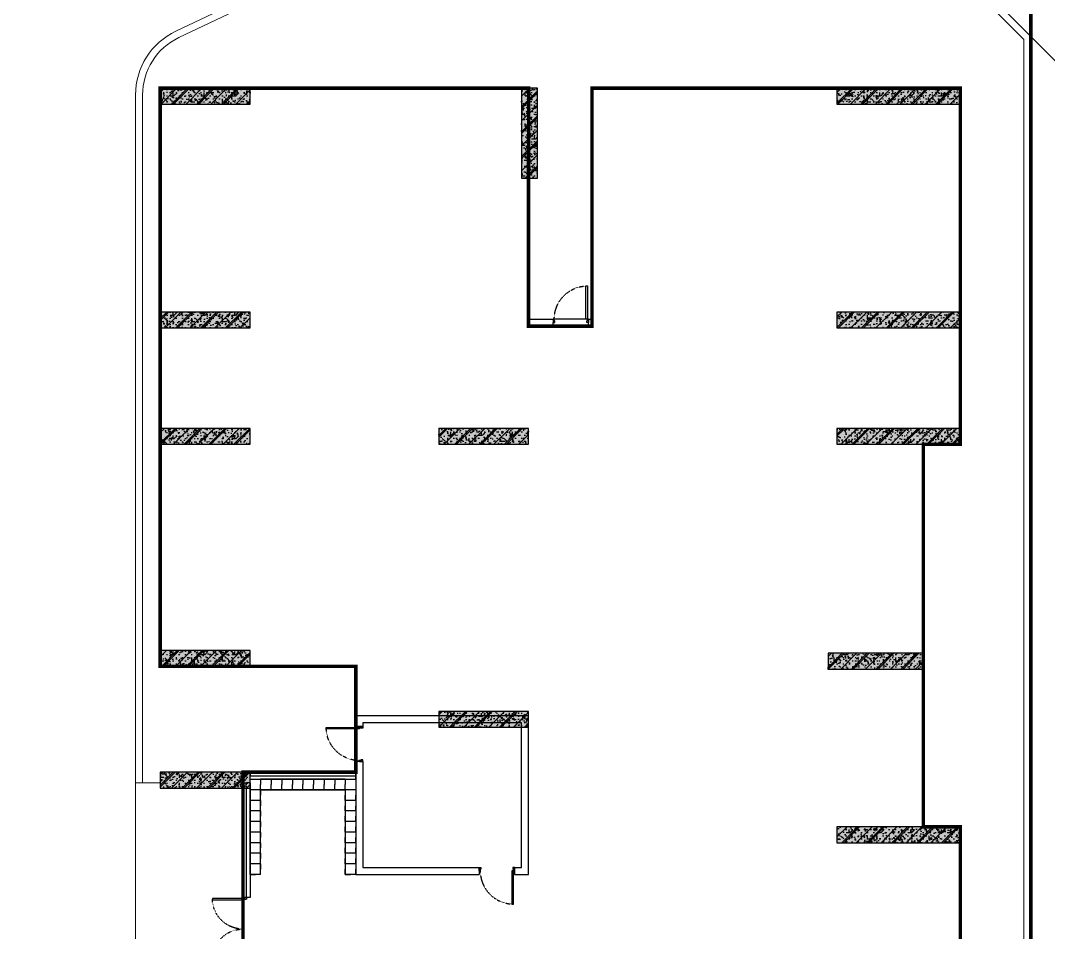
# Model space of a CAD drawing. Header units: millimetres. Extents: x 379264 to 1158416, y -283062 to 356890.
# Drawn here: x 1053551 to 1054135, y -5669 to -5152 of the extents above; entities that cross this region are included whole.
import ezdxf

# ---------------------------------------------------------------- set-up
doc = ezdxf.new("R2010")
doc.units = ezdxf.units.MM
for name, pattern in [('keyplan TANG 1$0$mb tang 1 TWC$0$Hidden10.5', [1.5, 1, -0.5]), ('keyplan TANG 1$0$MB_Luoi truc$1$HTT Center', [13, 10, -1, 1, -1]), ('keyplan TANG 1$0$Ranh dat$0$HTT Hidden 21', [3, 2, -1])]:
    doc.linetypes.add(name, pattern=pattern)
for name, color, linetype in [('CHI TIET THANG SAN VUON$0$DnW', 20, 'Continuous'), ('keyplan TANG 1$0$mb tang 1 TWC$0$Brick Wall', 250, 'Continuous'), ('keyplan TANG 1$0$mb tang 1 TWC$0$Curtain Line', 250, 'Continuous'), ('keyplan TANG 1$0$mb tang 1 TWC$0$Door', 250, 'Continuous'), ('keyplan TANG 1$0$mb tang 1 TWC$0$Furniture', 250, 'Continuous'), ('keyplan TANG 1$0$mb tang 1 TWC$0$Glass', 250, 'Continuous'), ('keyplan TANG 1$0$MB_Cot tang 1$0$Concrete Hatch', 250, 'Continuous'), ('keyplan TANG 1$0$MB_Cot tang 1$0$Concrete Line', 250, 'Continuous'), ('keyplan TANG 1$0$MB_Cot tang 1$0$Concrete Solid', 250, 'Continuous')]:
    doc.layers.add(name, color=color, linetype=linetype)
for name, color, linetype, lineweight in [('keyplan TANG 1$0$Hatch vat lieu', 250, 'Continuous', 5), ('keyplan TANG 1$0$MB_Luoi truc$1$Luoi Truc', 250, 'keyplan TANG 1$0$MB_Luoi truc$1$HTT Center', 9), ('keyplan TANG 1$0$Net Thay khac', 250, 'Continuous', 15), ('keyplan TANG 1$0$Net thay Tuong', 250, 'Continuous', 20), ('keyplan TANG 1$0$Ranh dat$0$CGXD', 250, 'keyplan TANG 1$0$Ranh dat$0$HTT Hidden 21', 40)]:
    doc.layers.add(name, color=color, linetype=linetype, lineweight=lineweight)

# ---------------------------------------------------------------- blocks, each defined once
blk = doc.blocks.new('keyplan TANG 1$0$mb tang 1 TWC$0$Door 1800-1')
at = {"color": 0, "linetype": 'ByBlock'}
for p, q in [((29.99999962575384, 100.0000000003201), (29.9999996257684, 970.0000000003201)), ((29.9999996257684, 970.0000000003201), (74.9999996257684, 970.0000000003201)), ((74.9999996257684, 970.0000000003201), (74.99999962575384, 100.0000000003201)), ((1724.999999999985, 970.0000000003201), (1725, 100.0000000003201)), ((1769.999999999985, 970.0000000003201), (1724.999999999985, 970.0000000003201)), ((1770, 100.0000000003201), (1769.999999999985, 970.0000000003201)), ((29.99999962575384, 100.0000000003201), (-3.742461558431387e-07, 100.000000000131)), ((-3.742461558431387e-07, 100.000000000131), (0, 0)), ((0, 0), (50, 4.074536263942719e-10)), ((29.99999962575384, 100.0000000003201), (29.99999979416316, 55.00000000033469)), ((29.99999962575384, 100.0000000003201), (74.99999962575384, 100.0000000003201)), ((49.99999979417771, 55.00000000046566), (29.99999979416316, 55.00000000033469)), ((49.99999979417771, 55.00000000046566), (50, 4.074536263942719e-10)), ((1770, 100.0000000003201), (1725, 100.0000000003201)), ((1749.999999831576, 55.00000000046566), (1769.999999831591, 55.00000000033469)), ((1749.999999831576, 55.00000000046566), (1749.999999625754, 4.074536263942719e-10)), ((1799.999999625754, 0), (1749.999999625754, 4.074536263942719e-10)), ((1770, 100.0000000003201), (1800, 100.000000000131)), ((1770, 100.0000000003201), (1769.999999831591, 55.00000000033469)), ((1800, 100.000000000131), (1799.999999625754, 0))]:
    blk.add_line(p, q, dxfattribs=at)
at = {"color": 0, "linetype": 'keyplan TANG 1$0$mb tang 1 TWC$0$Hidden10.5'}
for centre, start, end in [((29.99999962575384, 100.0000000003201), 0, 90), ((1770, 100.0000000003201), 90, 180)]:
    blk.add_arc(centre, 870.0000001871231, start, end, dxfattribs=at)
blk = doc.blocks.new('*U169')
at = {"layer": 'keyplan TANG 1$0$mb tang 1 TWC$0$Door'}
blk.add_blockref('keyplan TANG 1$0$mb tang 1 TWC$0$Door 1800-1', (0, 0), dxfattribs=at)
blk = doc.blocks.new('keyplan TANG 1$0$mb tang 1 TWC$0$Door 1000-1')
at = {"color": 0, "linetype": 'ByBlock'}
blk.add_lwpolyline([(30, 100), (75, 100), (75, 1040.000000000015), (30, 1040.000000000015)], close=True, dxfattribs=at)
for points in [[(50, 55), (30, 55), (30, 100), (0, 100), (0, 0), (50, 0), (50, 55)], [(950.0000000000146, 55), (970.0000000000146, 55), (970.0000000000146, 100), (1000.000000000015, 100), (1000.000000000015, 0), (950.0000000000146, 0), (950.0000000000146, 55)]]:
    blk.add_lwpolyline(points, dxfattribs=at)
at = {"color": 0, "linetype": 'keyplan TANG 1$0$mb tang 1 TWC$0$Hidden10.5'}
blk.add_arc((30, 100), 940.0000000000146, 0, 90, dxfattribs=at)
blk = doc.blocks.new('*U1423')
at = {"layer": 'keyplan TANG 1$0$mb tang 1 TWC$0$Door', "xscale": -1, "rotation": 180}
blk.add_blockref('keyplan TANG 1$0$mb tang 1 TWC$0$Door 1000-1', (0, 110), dxfattribs=at)
blk = doc.blocks.new('*U170')
at = {"layer": 'keyplan TANG 1$0$mb tang 1 TWC$0$Door', "rotation": 180}
blk.add_blockref('keyplan TANG 1$0$mb tang 1 TWC$0$Door 1000-1', (1000.000000000015, 110), dxfattribs=at)
blk = doc.blocks.new('*U171')
at = {"layer": 'keyplan TANG 1$0$mb tang 1 TWC$0$Door', "xscale": -1, "rotation": 180}
blk.add_blockref('keyplan TANG 1$0$mb tang 1 TWC$0$Door 1000-1', (0, 110), dxfattribs=at)
blk = doc.blocks.new('*U1380')
at = {"layer": 'keyplan TANG 1$0$MB_Cot tang 1$0$Concrete Hatch'}
h = blk.add_hatch(dxfattribs=at)
h.set_pattern_fill('CONCRETE', color=256, scale=50, style=0, pattern_type=2)
h.set_pattern_definition([(45, (0, -2300), (-176.7766952966369, 176.7766952966369), []), (45, (0, -2250), (-353.5533905932737, 353.5533905932738), []), (49.99999999999999, (0, -2300), (358.6300913003767, -31.37606749129755), [37.5, -412.5]), (355, (0, -2300), (-69.3756668065, 376.0960668500059), [30, -330]), (100.4514, (29.88584, -2302.614669999999), (289.2546908570108, 344.7197710304768), [31.870095, -350.571056]), (46.18420000000001, (0, -2200), (533.6205243128222, -82.75950716450905), [56.25, -618.75]), (96.6356, (44.46837249999999, -2206.8966535), (467.3313527743517, 487.0589354502209), [47.805144, -525.8565]), (351.1842, (0, -2200), (467.3309725668136, 487.0593004626623), [45, -495]), (21, (50, -2225), (298.4535260592309, -201.3094453326694), [37.5, -412.5]), (326.0000000000001, (50, -2225), (121.6576659607909, 362.5750225234265), [30, -330]), (71.4514, (74.8711165, -2241.775803), (420.111314290745, 161.2652483549762), [31.870095, -350.571056]), (37.50000000000001, (0, -2300), (6.079927658645334, 166.4469269156558), [0, -326, 0, -335, 0, -331.25]), (7.499999999999999, (0, -2300), (131.5347687210743, 197.2058559411801), [0, -191, 0, -318.5, 0, -126.25]), (327.5, (-111.5, -2300), (266.9112180862045, -11.2774358671899), [0, -125, 0, -390, 0, -517.5]), (317.5, (-161.5, -2300), (291.5930846711931, 50.05249116615882), [0, -162.5, 0, -259, 0, -367.5]), (0, (175, -2125), (0, 875), [87.5, -787.5]), (0, (437.5, -1950), (0, 875), [87.5, -787.5]), (0, (262.5, -1600), (0, 875), [87.5, -350, 87.5, -350]), (90, (175, -2125), (-875, 5.35782974626967e-14), [87.5, -787.5]), (90, (262.5, -1600), (-875, 5.35782974626967e-14), [87.5, -787.5]), (90, (525, -1950), (-875, 5.35782974626967e-14), [87.5, -787.5]), (90, (700, -1687.5), (-875, 5.35782974626967e-14), [87.5, -787.5]), (135, (262.5, -2125), (-875.016357447105, 8.881784197001252e-14), [123.76, -1113.7]), (135, (350, -1600), (-875.016357447105, 8.881784197001252e-14), [123.76, -1113.7]), (45, (437.5, -1950), (8.881784197001252e-14, 875.016357447105), [123.76, -247.485, 123.76, -742.455]), (0, (-175, -2300), (87.5, 87.5), [-175, 0])])
h.paths.add_polyline_path([(-200, 150), (-200, -2400), (250, -2400), (250, 150)])
at = {"layer": 'keyplan TANG 1$0$MB_Cot tang 1$0$Concrete Solid'}
blk.add_hatch(color=256, dxfattribs=at).paths.add_polyline_path([(-200, 150), (-200, -2400), (250, -2400), (250, 150)])
at = {"layer": 'keyplan TANG 1$0$MB_Cot tang 1$0$Concrete Line'}
blk.add_lwpolyline([(-200, 150), (-200, -2400), (250, -2400), (250, 150)], close=True, dxfattribs=at)
blk = doc.blocks.new('*U1391')
at = {"layer": 'keyplan TANG 1$0$MB_Cot tang 1$0$Concrete Hatch'}
h = blk.add_hatch(dxfattribs=at)
h.set_pattern_fill('CONCRETE', color=256, scale=50, style=0, pattern_type=2)
h.set_pattern_definition([(45, (1050, -199.9999999999998), (-176.7766952966369, 176.7766952966369), []), (45, (1050, -149.9999999999998), (-353.5533905932737, 353.5533905932738), []), (49.99999999999999, (1050, -199.9999999999998), (358.6300913003767, -31.37606749129755), [37.5, -412.5]), (355, (1050, -199.9999999999998), (-69.3756668065, 376.0960668500059), [30, -330]), (100.4514, (1079.88584, -202.6146699999998), (289.2546908570108, 344.7197710304768), [31.870095, -350.571056]), (46.18420000000001, (1050, -99.99999999999983), (533.6205243128222, -82.75950716450905), [56.25, -618.75]), (96.6356, (1094.4683725, -106.8966534999998), (467.3313527743517, 487.0589354502209), [47.805144, -525.8565]), (351.1842, (1050, -99.99999999999983), (467.3309725668136, 487.0593004626623), [45, -495]), (21, (1100, -124.9999999999998), (298.4535260592309, -201.3094453326694), [37.5, -412.5]), (326.0000000000001, (1100, -124.9999999999998), (121.6576659607909, 362.5750225234265), [30, -330]), (71.4514, (1124.8711165, -141.7758029999998), (420.111314290745, 161.2652483549762), [31.870095, -350.571056]), (37.50000000000001, (1050, -199.9999999999998), (6.079927658645334, 166.4469269156558), [0, -326, 0, -335, 0, -331.25]), (7.499999999999999, (1050, -199.9999999999998), (131.5347687210743, 197.2058559411801), [0, -191, 0, -318.5, 0, -126.25]), (327.5, (938.5, -199.9999999999998), (266.9112180862045, -11.2774358671899), [0, -125, 0, -390, 0, -517.5]), (317.5, (888.5, -199.9999999999998), (291.5930846711931, 50.05249116615882), [0, -162.5, 0, -259, 0, -367.5]), (0, (1225, -24.99999999999983), (0, 875), [87.5, -787.5]), (0, (1487.5, 150.0000000000002), (0, 875), [87.5, -787.5]), (0, (1312.5, 500.0000000000002), (0, 875), [87.5, -350, 87.5, -350]), (90, (1225, -24.99999999999983), (-875, 5.35782974626967e-14), [87.5, -787.5]), (90, (1312.5, 500.0000000000002), (-875, 5.35782974626967e-14), [87.5, -787.5]), (90, (1575, 150.0000000000002), (-875, 5.35782974626967e-14), [87.5, -787.5]), (90, (1750, 412.5000000000002), (-875, 5.35782974626967e-14), [87.5, -787.5]), (135, (1312.5, -24.99999999999983), (-875.016357447105, 8.881784197001252e-14), [123.76, -1113.7]), (135, (1400, 500.0000000000002), (-875.016357447105, 8.881784197001252e-14), [123.76, -1113.7]), (45, (1487.5, 150.0000000000002), (8.881784197001252e-14, 875.016357447105), [123.76, -247.485, 123.76, -742.455]), (0, (875, -199.9999999999998), (87.5, 87.5), [-175, 0])])
h.paths.add_polyline_path([(-1200, 150), (-1200, -299.9999999999998), (2300, -299.9999999999999), (2300, 150)])
at = {"layer": 'keyplan TANG 1$0$MB_Cot tang 1$0$Concrete Solid'}
blk.add_hatch(color=256, dxfattribs=at).paths.add_polyline_path([(-1200, 150), (-1200, -299.9999999999998), (2300, -299.9999999999999), (2300, 150)])
at = {"layer": 'keyplan TANG 1$0$MB_Cot tang 1$0$Concrete Line'}
blk.add_lwpolyline([(-1200, 150), (-1200, -299.9999999999998), (2300, -299.9999999999999), (2300, 150)], close=True, dxfattribs=at)
blk = doc.blocks.new('*U1388')
at = {"layer": 'keyplan TANG 1$0$MB_Cot tang 1$0$Concrete Hatch'}
h = blk.add_hatch(dxfattribs=at)
h.set_pattern_fill('CONCRETE', color=256, scale=50, style=0, pattern_type=2)
h.set_pattern_definition([(45, (2000, -199.9999999999998), (-176.7766952966369, 176.7766952966369), []), (45, (2000, -149.9999999999998), (-353.5533905932737, 353.5533905932738), []), (49.99999999999999, (2000, -199.9999999999998), (358.6300913003767, -31.37606749129755), [37.5, -412.5]), (355, (2000, -199.9999999999998), (-69.3756668065, 376.0960668500059), [30, -330]), (100.4514, (2029.88584, -202.6146699999998), (289.2546908570108, 344.7197710304768), [31.870095, -350.571056]), (46.18420000000001, (2000, -99.99999999999983), (533.6205243128222, -82.75950716450905), [56.25, -618.75]), (96.6356, (2044.4683725, -106.8966534999998), (467.3313527743517, 487.0589354502209), [47.805144, -525.8565]), (351.1842, (2000, -99.99999999999983), (467.3309725668136, 487.0593004626623), [45, -495]), (21, (2050, -124.9999999999998), (298.4535260592309, -201.3094453326694), [37.5, -412.5]), (326.0000000000001, (2050, -124.9999999999998), (121.6576659607909, 362.5750225234265), [30, -330]), (71.4514, (2074.8711165, -141.7758029999998), (420.111314290745, 161.2652483549762), [31.870095, -350.571056]), (37.50000000000001, (2000, -199.9999999999998), (6.079927658645334, 166.4469269156558), [0, -326, 0, -335, 0, -331.25]), (7.499999999999999, (2000, -199.9999999999998), (131.5347687210743, 197.2058559411801), [0, -191, 0, -318.5, 0, -126.25]), (327.5, (1888.5, -199.9999999999998), (266.9112180862045, -11.2774358671899), [0, -125, 0, -390, 0, -517.5]), (317.5, (1838.5, -199.9999999999998), (291.5930846711931, 50.05249116615882), [0, -162.5, 0, -259, 0, -367.5]), (0, (2175, -24.99999999999983), (0, 875), [87.5, -787.5]), (0, (2437.5, 150.0000000000002), (0, 875), [87.5, -787.5]), (0, (2262.5, 500.0000000000002), (0, 875), [87.5, -350, 87.5, -350]), (90, (2175, -24.99999999999983), (-875, 5.35782974626967e-14), [87.5, -787.5]), (90, (2262.5, 500.0000000000002), (-875, 5.35782974626967e-14), [87.5, -787.5]), (90, (2525, 150.0000000000002), (-875, 5.35782974626967e-14), [87.5, -787.5]), (90, (2700, 412.5000000000002), (-875, 5.35782974626967e-14), [87.5, -787.5]), (135, (2262.5, -24.99999999999983), (-875.016357447105, 8.881784197001252e-14), [123.76, -1113.7]), (135, (2350, 500.0000000000002), (-875.016357447105, 8.881784197001252e-14), [123.76, -1113.7]), (45, (2437.5, 150.0000000000002), (8.881784197001252e-14, 875.016357447105), [123.76, -247.485, 123.76, -742.455]), (0, (1825, -199.9999999999998), (87.5, 87.5), [-175, 0])])
h.paths.add_polyline_path([(-250, 150), (-250, -299.9999999999998), (2300, -299.9999999999999), (2300, 150)])
at = {"layer": 'keyplan TANG 1$0$MB_Cot tang 1$0$Concrete Solid'}
blk.add_hatch(color=256, dxfattribs=at).paths.add_polyline_path([(-250, 150), (-250, -299.9999999999998), (2300, -299.9999999999999), (2300, 150)])
at = {"layer": 'keyplan TANG 1$0$MB_Cot tang 1$0$Concrete Line'}
blk.add_lwpolyline([(-250, 150), (-250, -299.9999999999998), (2300, -299.9999999999999), (2300, 150)], close=True, dxfattribs=at)
blk = doc.blocks.new('*U1392')
at = {"layer": 'keyplan TANG 1$0$MB_Cot tang 1$0$Concrete Hatch'}
h = blk.add_hatch(dxfattribs=at)
h.set_pattern_fill('CONCRETE', color=256, scale=50, style=0, pattern_type=2)
h.set_pattern_definition([(45, (2000, -299.9999999998835), (-176.7766952966369, 176.7766952966369), []), (45, (2000, -249.9999999998835), (-353.5533905932737, 353.5533905932738), []), (49.99999999999999, (2000, -299.9999999998835), (358.6300913003767, -31.37606749129755), [37.5, -412.5]), (355, (2000, -299.9999999998835), (-69.3756668065, 376.0960668500059), [30, -330]), (100.4514, (2029.88584, -302.6146699998835), (289.2546908570108, 344.7197710304768), [31.870095, -350.571056]), (46.18420000000001, (2000, -199.9999999998835), (533.6205243128222, -82.75950716450905), [56.25, -618.75]), (96.6356, (2044.4683725, -206.8966534998835), (467.3313527743517, 487.0589354502209), [47.805144, -525.8565]), (351.1842, (2000, -199.9999999998835), (467.3309725668136, 487.0593004626623), [45, -495]), (21, (2050, -224.9999999998835), (298.4535260592309, -201.3094453326694), [37.5, -412.5]), (326.0000000000001, (2050, -224.9999999998835), (121.6576659607909, 362.5750225234265), [30, -330]), (71.4514, (2074.8711165, -241.7758029998835), (420.111314290745, 161.2652483549762), [31.870095, -350.571056]), (37.50000000000001, (2000, -299.9999999998835), (6.079927658645334, 166.4469269156558), [0, -326, 0, -335, 0, -331.25]), (7.499999999999999, (2000, -299.9999999998835), (131.5347687210743, 197.2058559411801), [0, -191, 0, -318.5, 0, -126.25]), (327.5, (1888.5, -299.9999999998835), (266.9112180862045, -11.2774358671899), [0, -125, 0, -390, 0, -517.5]), (317.5, (1838.5, -299.9999999998835), (291.5930846711931, 50.05249116615882), [0, -162.5, 0, -259, 0, -367.5]), (0, (2175, -124.9999999998835), (0, 875), [87.5, -787.5]), (0, (2437.5, 50.00000000011653), (0, 875), [87.5, -787.5]), (0, (2262.5, 400.0000000001165), (0, 875), [87.5, -350, 87.5, -350]), (90, (2175, -124.9999999998835), (-875, 5.35782974626967e-14), [87.5, -787.5]), (90, (2262.5, 400.0000000001165), (-875, 5.35782974626967e-14), [87.5, -787.5]), (90, (2525, 50.00000000011653), (-875, 5.35782974626967e-14), [87.5, -787.5]), (90, (2700, 312.5000000001165), (-875, 5.35782974626967e-14), [87.5, -787.5]), (135, (2262.5, -124.9999999998835), (-875.016357447105, 8.881784197001252e-14), [123.76, -1113.7]), (135, (2350, 400.0000000001165), (-875.016357447105, 8.881784197001252e-14), [123.76, -1113.7]), (45, (2437.5, 50.00000000011653), (8.881784197001252e-14, 875.016357447105), [123.76, -247.485, 123.76, -742.455]), (0, (1825, -299.9999999998835), (87.5, 87.5), [-175, 0])])
h.paths.add_polyline_path([(-250, 100.0000000001164), (-250, -349.9999999999999), (2300, -350), (2300, 100.0000000001164)])
at = {"layer": 'keyplan TANG 1$0$MB_Cot tang 1$0$Concrete Solid'}
blk.add_hatch(color=256, dxfattribs=at).paths.add_polyline_path([(-250, 100.0000000001164), (-250, -349.9999999999999), (2300, -350), (2300, 100.0000000001164)])
at = {"layer": 'keyplan TANG 1$0$MB_Cot tang 1$0$Concrete Line'}
blk.add_lwpolyline([(-250, 100.0000000001164), (-250, -349.9999999999999), (2300, -350), (2300, 100.0000000001164)], close=True, dxfattribs=at)
blk = doc.blocks.new('*U1399')
at = {"layer": 'keyplan TANG 1$0$MB_Cot tang 1$0$Concrete Hatch'}
h = blk.add_hatch(dxfattribs=at)
h.set_pattern_fill('CONCRETE', color=256, scale=50, style=0, pattern_type=2)
h.set_pattern_definition([(45, (1050, -399.9999999999998), (-176.7766952966369, 176.7766952966369), []), (45, (1050, -349.9999999999998), (-353.5533905932737, 353.5533905932738), []), (49.99999999999999, (1050, -399.9999999999998), (358.6300913003767, -31.37606749129755), [37.5, -412.5]), (355, (1050, -399.9999999999998), (-69.3756668065, 376.0960668500059), [30, -330]), (100.4514, (1079.88584, -402.6146699999998), (289.2546908570108, 344.7197710304768), [31.870095, -350.571056]), (46.18420000000001, (1050, -299.9999999999998), (533.6205243128222, -82.75950716450905), [56.25, -618.75]), (96.6356, (1094.4683725, -306.8966534999998), (467.3313527743517, 487.0589354502209), [47.805144, -525.8565]), (351.1842, (1050, -299.9999999999998), (467.3309725668136, 487.0593004626623), [45, -495]), (21, (1100, -324.9999999999998), (298.4535260592309, -201.3094453326694), [37.5, -412.5]), (326.0000000000001, (1100, -324.9999999999998), (121.6576659607909, 362.5750225234265), [30, -330]), (71.4514, (1124.8711165, -341.7758029999998), (420.111314290745, 161.2652483549762), [31.870095, -350.571056]), (37.50000000000001, (1050, -399.9999999999998), (6.079927658645334, 166.4469269156558), [0, -326, 0, -335, 0, -331.25]), (7.499999999999999, (1050, -399.9999999999998), (131.5347687210743, 197.2058559411801), [0, -191, 0, -318.5, 0, -126.25]), (327.5, (938.5000000000002, -399.9999999999998), (266.9112180862045, -11.2774358671899), [0, -125, 0, -390, 0, -517.5]), (317.5, (888.5000000000002, -399.9999999999998), (291.5930846711931, 50.05249116615882), [0, -162.5, 0, -259, 0, -367.5]), (0, (1225, -224.9999999999998), (0, 875), [87.5, -787.5]), (0, (1487.5, -49.99999999999983), (0, 875), [87.5, -787.5]), (0, (1312.5, 300.0000000000002), (0, 875), [87.5, -350, 87.5, -350]), (90, (1225, -224.9999999999998), (-875, 5.35782974626967e-14), [87.5, -787.5]), (90, (1312.5, 300.0000000000002), (-875, 5.35782974626967e-14), [87.5, -787.5]), (90, (1575, -49.99999999999983), (-875, 5.35782974626967e-14), [87.5, -787.5]), (90, (1750, 212.5000000000002), (-875, 5.35782974626967e-14), [87.5, -787.5]), (135, (1312.5, -224.9999999999998), (-875.016357447105, 8.881784197001252e-14), [123.76, -1113.7]), (135, (1400, 300.0000000000002), (-875.016357447105, 8.881784197001252e-14), [123.76, -1113.7]), (45, (1487.5, -49.99999999999983), (8.881784197001252e-14, 875.016357447105), [123.76, -247.485, 123.76, -742.455]), (0, (875.0000000000002, -399.9999999999998), (87.5, 87.5), [-175, 0])])
h.paths.add_polyline_path([(-1200, 50.00000000058208), (-1200, -399.9999999999998), (2300, -399.9999999999999), (2300, 50.00000000058208)])
at = {"layer": 'keyplan TANG 1$0$MB_Cot tang 1$0$Concrete Solid'}
blk.add_hatch(color=256, dxfattribs=at).paths.add_polyline_path([(-1200, 50.00000000058208), (-1200, -399.9999999999998), (2300, -399.9999999999999), (2300, 50.00000000058208)])
at = {"layer": 'keyplan TANG 1$0$MB_Cot tang 1$0$Concrete Line'}
blk.add_lwpolyline([(-1200, 50.00000000058208), (-1200, -399.9999999999998), (2300, -399.9999999999999), (2300, 50.00000000058208)], close=True, dxfattribs=at)
blk = doc.blocks.new('*U1390')
at = {"layer": 'keyplan TANG 1$0$MB_Cot tang 1$0$Concrete Hatch'}
h = blk.add_hatch(dxfattribs=at)
h.set_pattern_fill('CONCRETE', color=256, scale=50, style=0, pattern_type=2)
h.set_pattern_definition([(45, (2000, -99.9999999998835), (-176.7766952966369, 176.7766952966369), []), (45, (2000, -49.9999999998835), (-353.5533905932737, 353.5533905932738), []), (49.99999999999999, (2000, -99.9999999998835), (358.6300913003767, -31.37606749129755), [37.5, -412.5]), (355, (2000, -99.9999999998835), (-69.3756668065, 376.0960668500059), [30, -330]), (100.4514, (2029.88584, -102.6146699998835), (289.2546908570108, 344.7197710304768), [31.870095, -350.571056]), (46.18420000000001, (2000, 1.16500586955226e-10), (533.6205243128222, -82.75950716450905), [56.25, -618.75]), (96.6356, (2044.4683725, -6.896653499883513), (467.3313527743517, 487.0589354502209), [47.805144, -525.8565]), (351.1842, (2000, 1.16500586955226e-10), (467.3309725668136, 487.0593004626623), [45, -495]), (21, (2050, -24.9999999998835), (298.4535260592309, -201.3094453326694), [37.5, -412.5]), (326.0000000000001, (2050, -24.9999999998835), (121.6576659607909, 362.5750225234265), [30, -330]), (71.4514, (2074.8711165, -41.7758029998835), (420.111314290745, 161.2652483549762), [31.870095, -350.571056]), (37.50000000000001, (2000, -99.9999999998835), (6.079927658645334, 166.4469269156558), [0, -326, 0, -335, 0, -331.25]), (7.499999999999999, (2000, -99.9999999998835), (131.5347687210743, 197.2058559411801), [0, -191, 0, -318.5, 0, -126.25]), (327.5, (1888.5, -99.9999999998835), (266.9112180862045, -11.2774358671899), [0, -125, 0, -390, 0, -517.5]), (317.5, (1838.5, -99.9999999998835), (291.5930846711931, 50.05249116615882), [0, -162.5, 0, -259, 0, -367.5]), (0, (2175, 75.0000000001165), (0, 875), [87.5, -787.5]), (0, (2437.5, 250.0000000001165), (0, 875), [87.5, -787.5]), (0, (2262.5, 600.0000000001165), (0, 875), [87.5, -350, 87.5, -350]), (90, (2175, 75.0000000001165), (-875, 5.35782974626967e-14), [87.5, -787.5]), (90, (2262.5, 600.0000000001165), (-875, 5.35782974626967e-14), [87.5, -787.5]), (90, (2525, 250.0000000001165), (-875, 5.35782974626967e-14), [87.5, -787.5]), (90, (2700, 512.5000000001165), (-875, 5.35782974626967e-14), [87.5, -787.5]), (135, (2262.5, 75.0000000001165), (-875.016357447105, 8.881784197001252e-14), [123.76, -1113.7]), (135, (2350, 600.0000000001165), (-875.016357447105, 8.881784197001252e-14), [123.76, -1113.7]), (45, (2437.5, 250.0000000001165), (8.881784197001252e-14, 875.016357447105), [123.76, -247.485, 123.76, -742.455]), (0, (1825, -99.9999999998835), (87.5, 87.5), [-175, 0])])
h.paths.add_polyline_path([(-250, 200.0000000001164), (-250, -249.9999999999999), (2300, -250), (2300, 200.0000000001164)])
at = {"layer": 'keyplan TANG 1$0$MB_Cot tang 1$0$Concrete Solid'}
blk.add_hatch(color=256, dxfattribs=at).paths.add_polyline_path([(-250, 200.0000000001164), (-250, -249.9999999999999), (2300, -250), (2300, 200.0000000001164)])
at = {"layer": 'keyplan TANG 1$0$MB_Cot tang 1$0$Concrete Line'}
blk.add_lwpolyline([(-250, 200.0000000001164), (-250, -249.9999999999999), (2300, -250), (2300, 200.0000000001164)], close=True, dxfattribs=at)
blk = doc.blocks.new('*U1400')
at = {"layer": 'keyplan TANG 1$0$MB_Cot tang 1$0$Concrete Hatch'}
h = blk.add_hatch(dxfattribs=at)
h.set_pattern_fill('CONCRETE', color=256, scale=50, style=0, pattern_type=2)
h.set_pattern_definition([(45, (1850, -299.9999999998835), (-176.7766952966369, 176.7766952966369), []), (45, (1850, -249.9999999998835), (-353.5533905932737, 353.5533905932738), []), (49.99999999999999, (1850, -299.9999999998835), (358.6300913003767, -31.37606749129755), [37.5, -412.5]), (355, (1850, -299.9999999998835), (-69.3756668065, 376.0960668500059), [30, -330]), (100.4514, (1879.88584, -302.6146699998835), (289.2546908570108, 344.7197710304768), [31.870095, -350.571056]), (46.18420000000001, (1850, -199.9999999998835), (533.6205243128222, -82.75950716450905), [56.25, -618.75]), (96.6356, (1894.4683725, -206.8966534998835), (467.3313527743517, 487.0589354502209), [47.805144, -525.8565]), (351.1842, (1850, -199.9999999998835), (467.3309725668136, 487.0593004626623), [45, -495]), (21, (1900, -224.9999999998835), (298.4535260592309, -201.3094453326694), [37.5, -412.5]), (326.0000000000001, (1900, -224.9999999998835), (121.6576659607909, 362.5750225234265), [30, -330]), (71.4514, (1924.8711165, -241.7758029998835), (420.111314290745, 161.2652483549762), [31.870095, -350.571056]), (37.50000000000001, (1850, -299.9999999998835), (6.079927658645334, 166.4469269156558), [0, -326, 0, -335, 0, -331.25]), (7.499999999999999, (1850, -299.9999999998835), (131.5347687210743, 197.2058559411801), [0, -191, 0, -318.5, 0, -126.25]), (327.5, (1738.5, -299.9999999998835), (266.9112180862045, -11.2774358671899), [0, -125, 0, -390, 0, -517.5]), (317.5, (1688.5, -299.9999999998835), (291.5930846711931, 50.05249116615882), [0, -162.5, 0, -259, 0, -367.5]), (0, (2025, -124.9999999998835), (0, 875), [87.5, -787.5]), (0, (2287.5, 50.00000000011653), (0, 875), [87.5, -787.5]), (0, (2112.5, 400.0000000001165), (0, 875), [87.5, -350, 87.5, -350]), (90, (2025, -124.9999999998835), (-875, 5.35782974626967e-14), [87.5, -787.5]), (90, (2112.5, 400.0000000001165), (-875, 5.35782974626967e-14), [87.5, -787.5]), (90, (2375, 50.00000000011653), (-875, 5.35782974626967e-14), [87.5, -787.5]), (90, (2550, 312.5000000001165), (-875, 5.35782974626967e-14), [87.5, -787.5]), (135, (2112.5, -124.9999999998835), (-875.016357447105, 8.881784197001252e-14), [123.76, -1113.7]), (135, (2200, 400.0000000001165), (-875.016357447105, 8.881784197001252e-14), [123.76, -1113.7]), (45, (2287.5, 50.00000000011653), (8.881784197001252e-14, 875.016357447105), [123.76, -247.485, 123.76, -742.455]), (0, (1675, -299.9999999998835), (87.5, 87.5), [-175, 0])])
h.paths.add_polyline_path([(-400, 100.0000000001164), (-400, -349.9999999999999), (2300, -350), (2300, 100.0000000001164)])
at = {"layer": 'keyplan TANG 1$0$MB_Cot tang 1$0$Concrete Solid'}
blk.add_hatch(color=256, dxfattribs=at).paths.add_polyline_path([(-400, 100.0000000001164), (-400, -349.9999999999999), (2300, -350), (2300, 100.0000000001164)])
at = {"layer": 'keyplan TANG 1$0$MB_Cot tang 1$0$Concrete Line'}
blk.add_lwpolyline([(-400, 100.0000000001164), (-400, -349.9999999999999), (2300, -350), (2300, 100.0000000001164)], close=True, dxfattribs=at)
blk = doc.blocks.new('*U1395')
at = {"layer": 'keyplan TANG 1$0$MB_Cot tang 1$0$Concrete Hatch'}
h = blk.add_hatch(dxfattribs=at)
h.set_pattern_fill('CONCRETE', color=256, scale=50, style=0, pattern_type=2)
h.set_pattern_definition([(45, (1050, -99.99999999999986), (-176.7766952966369, 176.7766952966369), []), (45, (1050, -49.99999999999986), (-353.5533905932737, 353.5533905932738), []), (49.99999999999999, (1050, -99.99999999999986), (358.6300913003767, -31.37606749129755), [37.5, -412.5]), (355, (1050, -99.99999999999986), (-69.3756668065, 376.0960668500059), [30, -330]), (100.4514, (1079.88584, -102.6146699999998), (289.2546908570108, 344.7197710304768), [31.870095, -350.571056]), (46.18420000000001, (1050, 1.4210854715202e-13), (533.6205243128222, -82.75950716450905), [56.25, -618.75]), (96.6356, (1094.4683725, -6.896653499999871), (467.3313527743517, 487.0589354502209), [47.805144, -525.8565]), (351.1842, (1050, 1.4210854715202e-13), (467.3309725668136, 487.0593004626623), [45, -495]), (21, (1100, -24.99999999999986), (298.4535260592309, -201.3094453326694), [37.5, -412.5]), (326.0000000000001, (1100, -24.99999999999986), (121.6576659607909, 362.5750225234265), [30, -330]), (71.4514, (1124.8711165, -41.77580299999985), (420.111314290745, 161.2652483549762), [31.870095, -350.571056]), (37.50000000000001, (1050, -99.99999999999986), (6.079927658645334, 166.4469269156558), [0, -326, 0, -335, 0, -331.25]), (7.499999999999999, (1050, -99.99999999999986), (131.5347687210743, 197.2058559411801), [0, -191, 0, -318.5, 0, -126.25]), (327.5, (938.5000000000002, -99.99999999999986), (266.9112180862045, -11.2774358671899), [0, -125, 0, -390, 0, -517.5]), (317.5, (888.5000000000002, -99.99999999999986), (291.5930846711931, 50.05249116615882), [0, -162.5, 0, -259, 0, -367.5]), (0, (1225, 75.00000000000014), (0, 875), [87.5, -787.5]), (0, (1487.5, 250.0000000000001), (0, 875), [87.5, -787.5]), (0, (1312.5, 600.0000000000001), (0, 875), [87.5, -350, 87.5, -350]), (90, (1225, 75.00000000000014), (-875, 5.35782974626967e-14), [87.5, -787.5]), (90, (1312.5, 600.0000000000001), (-875, 5.35782974626967e-14), [87.5, -787.5]), (90, (1575, 250.0000000000001), (-875, 5.35782974626967e-14), [87.5, -787.5]), (90, (1750, 512.5000000000001), (-875, 5.35782974626967e-14), [87.5, -787.5]), (135, (1312.5, 75.00000000000014), (-875.016357447105, 8.881784197001252e-14), [123.76, -1113.7]), (135, (1400, 600.0000000000001), (-875.016357447105, 8.881784197001252e-14), [123.76, -1113.7]), (45, (1487.5, 250.0000000000001), (8.881784197001252e-14, 875.016357447105), [123.76, -247.485, 123.76, -742.455]), (0, (875.0000000000002, -99.99999999999986), (87.5, 87.5), [-175, 0])])
h.paths.add_polyline_path([(-1200, 200), (-1200, -249.9999999999999), (2300, -250), (2300, 200)])
at = {"layer": 'keyplan TANG 1$0$MB_Cot tang 1$0$Concrete Solid'}
blk.add_hatch(color=256, dxfattribs=at).paths.add_polyline_path([(-1200, 200), (-1200, -249.9999999999999), (2300, -250), (2300, 200)])
at = {"layer": 'keyplan TANG 1$0$MB_Cot tang 1$0$Concrete Line'}
blk.add_lwpolyline([(-1200, 200), (-1200, -249.9999999999999), (2300, -250), (2300, 200)], close=True, dxfattribs=at)
blk = doc.blocks.new('keyplan TANG 1')
at = {"color": 7, "const_width": 100}
blk.add_lwpolyline([(99550.0000005932, 21399.99999947521), (99550.00000059321, 27899.99999933054), (98498.4546182132, 27900.00001225973), (98498.4546182132, 38749.99999999942), (99550.00000011947, 38749.99999999993), (99550.00000011947, 48850.00000019518), (89100.00000011946, 48849.99999999988), (89100.00000011985, 42099.99999420292), (87300.00000000006, 42100.00000024412), (87301.5453854207, 48849.99999999965), (76850.00000000026, 48849.99999999965), (76849.99999952383, 32449.99999999942), (82399.99999952383, 32449.99999999942), (82400.0000000005, 29449.99999999983), (79199.99960383272, 29449.99999999983), (79199.99960383272, 23149.99999999941)], dxfattribs=at)
at = {"layer": 'keyplan TANG 1$0$Hatch vat lieu'}
blk.add_lwpolyline([(99564.43027014434, 57849.99249803316), (93994.81413051375, 57849.99249803292, 0.1109671000083495), (92796.967918818, 57580.8351350071), (77379.95600672613, 50283.97319424426, 0.2899205324482252), (76350.00000000099, 48657.00292763795), (76350.00000000099, 29149.99999999942)], format="xyb", dxfattribs=at)
at = {"layer": 'keyplan TANG 1$0$mb tang 1 TWC$0$Brick Wall'}
for p, q in [((82600.0000000005, 30749.99999999986), (82400.0000000005, 30749.99999999986)), ((82600.0000000005, 29749.99999999985), (82400.0000000005, 29749.99999999985)), ((85900.00000000054, 26749.99999348297), (85900.00000000054, 26549.99999348297)), ((86900.00000000055, 26749.99999348297), (86900.00000000055, 26549.99999348297))]:
    blk.add_line(p, q, dxfattribs=at)
for points in [[(86900.00000000055, 26549.99999348297), (87300.00000000055, 26549.99999348297), (87300.00000000055, 31049.99999999988), (82400.0000000005, 31049.99999999986), (82400.0000000005, 30749.99999999986)], [(86900.00000000055, 26749.99999348297), (87100.00000000055, 26749.99999348297), (87100.00000000055, 30849.99999999988), (82600.0000000005, 30849.99999999986), (82600.0000000005, 30749.99999999986)], [(82400.0000000005, 29749.99999999985), (82400.0000000005, 26549.99999348293), (85900.00000000054, 26549.99999348297)], [(82600.0000000005, 29749.99999999985), (82600.0000000005, 26749.99999348293), (85900.00000000054, 26749.99999348297)]]:
    blk.add_lwpolyline(points, dxfattribs=at)
at = {"layer": 'keyplan TANG 1$0$mb tang 1 TWC$0$Curtain Line'}
for p, q in [((79400.00292722404, 29449.99999999983), (79400.00292722404, 29349.99999999983)), ((79400.00292722404, 29449.99999999983), (82400.0000000005, 29449.99999999983)), ((79400.00292722404, 29249.99999999983), (79400.00292722404, 29349.99999999983)), ((79400.00292722404, 29249.99999999983), (82400.0000000005, 29249.99999999983)), ((82400.0000000005, 29449.99999999983), (82400.0000000005, 29349.99999999983)), ((82400.0000000005, 29249.99999999983), (82400.0000000005, 29349.99999999983)), ((79199.99999999983, 29149.999639725625), (79299.99999999967, 29149.999819862518)), ((79199.99999999983, 29149.999639725625), (79200.00585444887, 25899.999636653516)), ((79399.9999999995, 29149.99999999941), (79299.99999999967, 29149.999819862518)), ((79399.9999999995, 29149.99999999941), (79400.00585444855, 25899.9999969273)), ((79200.00585444887, 25899.999636653516), (79300.00585444871, 25899.99981679041)), ((79400.00585444855, 25899.9999969273), (79300.00585444871, 25899.99981679041))]:
    blk.add_line(p, q, dxfattribs=at)
at = {"layer": 'keyplan TANG 1$0$mb tang 1 TWC$0$Door'}
for p, q in [((87300.00000000006, 42300.00000024412), (87300.00000000006, 42200.00000024412)), ((87300.00000000006, 42300.00000024412), (88000.00000011982, 42300.00000024412)), ((88000.00000011982, 42300.00000024412), (88000.00000011982, 42200.00000024412)), ((89000.00000011985, 42300.00000024412), (88000.00000011982, 42300.00000024412)), ((89000.00000011985, 42300.00000024412), (89000.00000011985, 42200.00000024412)), ((89000.00000011985, 42300.00000024412), (89100.00000011985, 42300.00000024412)), ((89100.00000011985, 42300.00000024412), (89100.00000011985, 42200.00000024412)), ((87300.00000000006, 42100.00000024412), (87300.00000000006, 42200.00000024412)), ((87300.00000000006, 42100.00000024412), (88000.00000011982, 42100.00000024412)), ((88000.00000011982, 42100.00000024412), (88000.00000011982, 42200.00000024412)), ((89000.00000011985, 42100.00000024412), (89000.00000011985, 42200.00000024412)), ((89000.00000011985, 42100.00000024412), (89100.00000011985, 42100.00000024412)), ((89100.00000011985, 42100.00000024412), (89100.00000011985, 42200.00000024412)), ((82400.0000000005, 30749.99999999986), (82400.0000000005, 29749.99999999985))]:
    blk.add_line(p, q, dxfattribs=at)
at = {"layer": 'keyplan TANG 1$0$mb tang 1 TWC$0$Furniture'}
for p, q in [((79400.00468355876, 26549.99999348293), (79400.00468355876, 29249.99999999983)), ((79400.00468355876, 29249.99999999983), (82400.0000000005, 29249.99999999983)), ((80000.00468355876, 29249.99999999983), (79700.00468355876, 29249.99999999983)), ((79700.00468355876, 29249.99999999983), (79700.00468355876, 29099.99999999983)), ((80000.00468355876, 29249.99999999983), (80000.00468355876, 29099.99999999983)), ((80300.00468355876, 29249.99999999983), (80000.00468355876, 29249.99999999983)), ((80000.00468355876, 29249.99999999983), (80000.00468355876, 29099.99999999983)), ((80300.00468355876, 29249.99999999983), (80300.00468355876, 29099.99999999983)), ((80600.00468355876, 29249.99999999983), (80300.00468355876, 29249.99999999983)), ((80300.00468355876, 29249.99999999983), (80300.00468355876, 29099.99999999983)), ((80600.00468355876, 29249.99999999983), (80600.00468355876, 29099.99999999983)), ((80900.00468355876, 29249.99999999983), (80600.00468355876, 29249.99999999983)), ((80600.00468355876, 29249.99999999983), (80600.00468355876, 29099.99999999983)), ((80900.00468355876, 29249.99999999983), (80900.00468355876, 29099.99999999983)), ((81200.00468355876, 29249.99999999983), (80900.00468355876, 29249.99999999983)), ((80900.00468355876, 29249.99999999983), (80900.00468355876, 29099.99999999983)), ((81200.00468355876, 29249.99999999983), (81200.00468355876, 29099.99999999983)), ((81500.00468355876, 29249.99999999983), (81200.00468355876, 29249.99999999983)), ((81200.00468355876, 29249.99999999983), (81200.00468355876, 29099.99999999983)), ((81500.00468355876, 29249.99999999983), (81500.00468355876, 29099.99999999983)), ((81800.00468355876, 29249.99999999983), (81500.00468355876, 29249.99999999983)), ((81500.00468355876, 29249.99999999983), (81500.00468355876, 29099.99999999983)), ((81800.00468355876, 29249.99999999983), (81800.00468355876, 29099.99999999983)), ((82100.00468355876, 29249.99999999983), (81800.00468355876, 29249.99999999983)), ((81800.00468355876, 29249.99999999983), (81800.00468355876, 29099.99999999983)), ((82100.00468355876, 29249.99999999983), (82100.00468355876, 29099.99999999983)), ((82400.0000000005, 29249.99999999983), (82400.0000000005, 26549.99999348293)), ((79700.00468355876, 28949.99999348293), (79400.00468355876, 28949.99999348293)), ((79400.00468355876, 28949.99999348293), (79400.00468355876, 28799.99999348293)), ((79700.00468355876, 28949.99999999983), (79700.00468355876, 29099.99999999983)), ((79700.00468355876, 26549.99999348293), (79700.00468355876, 28949.99999999983)), ((79700.00468355876, 28949.99999999983), (82100.0000000005, 28949.99999999983)), ((79700.00468355876, 28949.99999348293), (79700.00468355876, 28799.99999348293)), ((80000.00468355876, 28949.99999999983), (79700.00468355876, 28949.99999999983)), ((80000.00468355876, 28949.99999999983), (80000.00468355876, 29099.99999999983)), ((80000.00468355876, 28949.99999999983), (80000.00468355876, 29099.99999999983)), ((80300.00468355876, 28949.99999999983), (80000.00468355876, 28949.99999999983)), ((80300.00468355876, 28949.99999999983), (80300.00468355876, 29099.99999999983)), ((80300.00468355876, 28949.99999999983), (80300.00468355876, 29099.99999999983)), ((80600.00468355876, 28949.99999999983), (80300.00468355876, 28949.99999999983)), ((80600.00468355876, 28949.99999999983), (80600.00468355876, 29099.99999999983)), ((80600.00468355876, 28949.99999999983), (80600.00468355876, 29099.99999999983)), ((80900.00468355876, 28949.99999999983), (80600.00468355876, 28949.99999999983)), ((80900.00468355876, 28949.99999999983), (80900.00468355876, 29099.99999999983)), ((80900.00468355876, 28949.99999999983), (80900.00468355876, 29099.99999999983)), ((81200.00468355876, 28949.99999999983), (80900.00468355876, 28949.99999999983)), ((81200.00468355876, 28949.99999999983), (81200.00468355876, 29099.99999999983)), ((81200.00468355876, 28949.99999999983), (81200.00468355876, 29099.99999999983)), ((81500.00468355876, 28949.99999999983), (81200.00468355876, 28949.99999999983)), ((81500.00468355876, 28949.99999999983), (81500.00468355876, 29099.99999999983)), ((81500.00468355876, 28949.99999999983), (81500.00468355876, 29099.99999999983)), ((81800.00468355876, 28949.99999999983), (81500.00468355876, 28949.99999999983)), ((81800.00468355876, 28949.99999999983), (81800.00468355876, 29099.99999999983)), ((81800.00468355876, 28949.99999999983), (81800.00468355876, 29099.99999999983)), ((82100.00468355876, 28949.99999999983), (81800.00468355876, 28949.99999999983)), ((82100.0000000005, 28949.99999999983), (82100.0000000005, 26549.99999348293)), ((82400.0000000005, 28949.99999348293), (82100.0000000005, 28949.99999348293)), ((82100.0000000005, 28949.99999348293), (82100.0000000005, 28799.99999348293)), ((82100.00468355876, 28949.99999999983), (82100.00468355876, 29099.99999999983)), ((82400.0000000005, 28949.99999348293), (82400.0000000005, 28799.99999348293)), ((79400.00468355876, 28649.99999348293), (79400.00468355876, 28799.99999348293)), ((79700.00468355876, 28649.99999348293), (79400.00468355876, 28649.99999348293)), ((79400.00468355876, 28649.99999348293), (79400.00468355876, 28499.99999348293)), ((79700.00468355876, 28649.99999348293), (79400.00468355876, 28649.99999348293)), ((79700.00468355876, 28649.99999348293), (79700.00468355876, 28799.99999348293)), ((79700.00468355876, 28649.99999348293), (79700.00468355876, 28499.99999348293)), ((82100.0000000005, 28649.99999348293), (82100.0000000005, 28799.99999348293)), ((82400.0000000005, 28649.99999348293), (82100.0000000005, 28649.99999348293)), ((82100.0000000005, 28649.99999348293), (82100.0000000005, 28499.99999348293)), ((82400.0000000005, 28649.99999348293), (82100.0000000005, 28649.99999348293)), ((82400.0000000005, 28649.99999348293), (82400.0000000005, 28799.99999348293)), ((82400.0000000005, 28649.99999348293), (82400.0000000005, 28499.99999348293)), ((79400.00468355876, 28349.99999348293), (79400.00468355876, 28499.99999348293)), ((79700.00468355876, 28349.99999348293), (79400.00468355876, 28349.99999348293)), ((79400.00468355876, 28349.99999348293), (79400.00468355876, 28199.99999348293)), ((79700.00468355876, 28349.99999348293), (79400.00468355876, 28349.99999348293)), ((79700.00468355876, 28349.99999348293), (79700.00468355876, 28499.99999348293)), ((79700.00468355876, 28349.99999348293), (79700.00468355876, 28199.99999348293)), ((82100.0000000005, 28349.99999348293), (82100.0000000005, 28499.99999348293)), ((82400.0000000005, 28349.99999348293), (82100.0000000005, 28349.99999348293)), ((82100.0000000005, 28349.99999348293), (82100.0000000005, 28199.99999348293)), ((82400.0000000005, 28349.99999348293), (82100.0000000005, 28349.99999348293)), ((82400.0000000005, 28349.99999348293), (82400.0000000005, 28499.99999348293)), ((82400.0000000005, 28349.99999348293), (82400.0000000005, 28199.99999348293)), ((79400.00468355876, 28049.99999348293), (79400.00468355876, 28199.99999348293)), ((79700.00468355876, 28049.99999348293), (79400.00468355876, 28049.99999348293)), ((79400.00468355876, 28049.99999348293), (79400.00468355876, 27899.99999348293)), ((79700.00468355876, 28049.99999348293), (79400.00468355876, 28049.99999348293)), ((79700.00468355876, 28049.99999348293), (79700.00468355876, 28199.99999348293)), ((79700.00468355876, 28049.99999348293), (79700.00468355876, 27899.99999348293)), ((82100.0000000005, 28049.99999348293), (82100.0000000005, 28199.99999348293)), ((82400.0000000005, 28049.99999348293), (82100.0000000005, 28049.99999348293)), ((82100.0000000005, 28049.99999348293), (82100.0000000005, 27899.99999348293)), ((82400.0000000005, 28049.99999348293), (82100.0000000005, 28049.99999348293)), ((82400.0000000005, 28049.99999348293), (82400.0000000005, 28199.99999348293)), ((82400.0000000005, 28049.99999348293), (82400.0000000005, 27899.99999348293)), ((79400.00468355876, 27749.99999348293), (79400.00468355876, 27899.99999348293)), ((79700.00468355876, 27749.99999348293), (79400.00468355876, 27749.99999348293)), ((79400.00468355876, 27749.99999348293), (79400.00468355876, 27599.99999348293)), ((79700.00468355876, 27749.99999348293), (79400.00468355876, 27749.99999348293)), ((79700.00468355876, 27749.99999348293), (79700.00468355876, 27899.99999348293)), ((79700.00468355876, 27749.99999348293), (79700.00468355876, 27599.99999348293)), ((82100.0000000005, 27749.99999348293), (82100.0000000005, 27899.99999348293)), ((82400.0000000005, 27749.99999348293), (82100.0000000005, 27749.99999348293)), ((82100.0000000005, 27749.99999348293), (82100.0000000005, 27599.99999348293)), ((82400.0000000005, 27749.99999348293), (82100.0000000005, 27749.99999348293)), ((82400.0000000005, 27749.99999348293), (82400.0000000005, 27899.99999348293)), ((82400.0000000005, 27749.99999348293), (82400.0000000005, 27599.99999348293)), ((79400.00468355876, 27449.99999348293), (79400.00468355876, 27599.99999348293)), ((79700.00468355876, 27449.99999348293), (79400.00468355876, 27449.99999348293)), ((79400.00468355876, 27449.99999348293), (79400.00468355876, 27299.99999348293)), ((79700.00468355876, 27449.99999348293), (79400.00468355876, 27449.99999348293)), ((79700.00468355876, 27449.99999348293), (79700.00468355876, 27599.99999348293)), ((79700.00468355876, 27449.99999348293), (79700.00468355876, 27299.99999348293)), ((82100.0000000005, 27449.99999348293), (82100.0000000005, 27599.99999348293)), ((82400.0000000005, 27449.99999348293), (82100.0000000005, 27449.99999348293)), ((82100.0000000005, 27449.99999348293), (82100.0000000005, 27299.99999348293)), ((82400.0000000005, 27449.99999348293), (82100.0000000005, 27449.99999348293)), ((82400.0000000005, 27449.99999348293), (82400.0000000005, 27599.99999348293)), ((82400.0000000005, 27449.99999348293), (82400.0000000005, 27299.99999348293)), ((79400.00468355876, 27149.99999348293), (79400.00468355876, 27299.99999348293)), ((79700.00468355876, 27149.99999348293), (79400.00468355876, 27149.99999348293)), ((79400.00468355876, 27149.99999348293), (79400.00468355876, 26999.99999348293)), ((79700.00468355876, 27149.99999348293), (79400.00468355876, 27149.99999348293)), ((79700.00468355876, 27149.99999348293), (79700.00468355876, 27299.99999348293)), ((79700.00468355876, 27149.99999348293), (79700.00468355876, 26999.99999348293)), ((82100.0000000005, 27149.99999348293), (82100.0000000005, 27299.99999348293)), ((82400.0000000005, 27149.99999348293), (82100.0000000005, 27149.99999348293)), ((82100.0000000005, 27149.99999348293), (82100.0000000005, 26999.99999348293)), ((82400.0000000005, 27149.99999348293), (82100.0000000005, 27149.99999348293)), ((82400.0000000005, 27149.99999348293), (82400.0000000005, 27299.99999348293)), ((82400.0000000005, 27149.99999348293), (82400.0000000005, 26999.99999348293)), ((79400.00468355876, 26849.99999348293), (79400.00468355876, 26999.99999348293)), ((79700.00468355876, 26849.99999348293), (79400.00468355876, 26849.99999348293)), ((79400.00468355876, 26849.99999348293), (79400.00468355876, 26699.99999348293)), ((79700.00468355876, 26849.99999348293), (79400.00468355876, 26849.99999348293)), ((79700.00468355876, 26849.99999348293), (79700.00468355876, 26999.99999348293)), ((79700.00468355876, 26849.99999348293), (79700.00468355876, 26699.99999348293)), ((82100.0000000005, 26849.99999348293), (82100.0000000005, 26999.99999348293)), ((82400.0000000005, 26849.99999348293), (82100.0000000005, 26849.99999348293)), ((82100.0000000005, 26849.99999348293), (82100.0000000005, 26699.99999348293)), ((82400.0000000005, 26849.99999348293), (82100.0000000005, 26849.99999348293)), ((82400.0000000005, 26849.99999348293), (82400.0000000005, 26999.99999348293)), ((82400.0000000005, 26849.99999348293), (82400.0000000005, 26699.99999348293)), ((79400.00468355876, 26549.99999348293), (79400.00468355876, 26699.99999348293)), ((79400.00468355876, 26549.99999348293), (79550.00468355876, 26549.99999348293)), ((79700.00468355876, 26549.99999348293), (79400.00468355876, 26549.99999348293)), ((79700.00468355876, 26549.99999348293), (79550.00468355876, 26549.99999348293)), ((79700.00468355876, 26549.99999348293), (79700.00468355876, 26699.99999348293)), ((82100.0000000005, 26549.99999348293), (82100.0000000005, 26699.99999348293)), ((82100.0000000005, 26549.99999348293), (82250.0000000005, 26549.99999348293)), ((82400.0000000005, 26549.99999348293), (82100.0000000005, 26549.99999348293)), ((82400.0000000005, 26549.99999348293), (82250.0000000005, 26549.99999348293)), ((82400.0000000005, 26549.99999348293), (82400.0000000005, 26699.99999348293))]:
    blk.add_line(p, q, dxfattribs=at)
at = {"layer": 'keyplan TANG 1$0$mb tang 1 TWC$0$Glass'}
for p, q in [((79400.00292722404, 29449.99999999983), (79400.00292722404, 29399.99999999983)), ((79400.00292722404, 29449.99999999983), (82400.0000000005, 29449.99999999983)), ((79400.00292722404, 29349.99999999983), (79400.00292722404, 29399.99999999983)), ((79400.00292722404, 29349.99999999983), (82400.0000000005, 29349.99999999983)), ((82400.0000000005, 29449.99999999983), (82400.0000000005, 29399.99999999983)), ((82400.0000000005, 29349.99999999983), (82400.0000000005, 29399.99999999983)), ((79200.00030812745, 29049.99999999941), (79250.00030812738, 29050.00008803625)), ((79200.0058544495, 25899.99938066951), (79200.00030812745, 29049.99999999941)), ((79300.00030812729, 29050.000176073092), (79250.00030812738, 29050.00008803625)), ((79300.00585444934, 25899.99955674319), (79300.00030812729, 29050.000176073092)), ((79200.0058544495, 25899.99938066951), (79250.00585444941, 25899.99946870635)), ((79300.00585444934, 25899.99955674319), (79250.00585444941, 25899.99946870635))]:
    blk.add_line(p, q, dxfattribs=at)
at = {"layer": 'keyplan TANG 1$0$MB_Luoi truc$1$Luoi Truc'}
blk.add_line((101550.0000001195, -11999.99999987916), (101550.0000001195, 163996.8385842984), dxfattribs=at)
at = {"layer": 'keyplan TANG 1$0$Net Thay khac'}
blk.add_line((76849.99999999953, 29149.99999999942), (76150.00000000099, 29149.99999999942), dxfattribs=at)
blk.add_lwpolyline([(99564.43027014428, 58049.99249803316), (93994.81413051375, 58049.99249803292, 0.1109671000083497), (92711.40747512545, 57761.60960907664), (77294.39556302893, 50464.74766831164, 0.2899205324482246), (76150.00000000099, 48657.00292763783), (76150.00000000099, 23699.9998634535)], format="xyb", dxfattribs=at)
at = {"layer": 'keyplan TANG 1$0$Net thay Tuong'}
blk.add_line((101550.0000001195, 50315.80818002566), (101550.0000001195, -1999.999137968523), dxfattribs=at)
for points in [[(101550.8408655398, 50314.96419743157), (99553.15355462895, 52320.05713868642), (99551.74799934996, 70886.03071180778), (101551.2037920681, 72894.66680208582)], [(101350.0000001195, -1799.999142951099), (101350.0000001195, 50233.18213957513), (99353.15980981669, 52237.42481985956), (99352.73490429576, 57849.99999999988), (98364.4302535425, 57850.21248321631)], [(39327.31659284432, 27420.93541650497), (31332.94558347393, 19426.60177489225), (31333.15132069588, -12000), (107549.8392693331, -11999.99999988079), (107550.7486715703, 44292.81412201957), (101550.8408655398, 50314.96419743157)]]:
    blk.add_lwpolyline(points, dxfattribs=at)
at = {"layer": 'keyplan TANG 1$0$Ranh dat$0$CGXD', "ltscale": 0.1, "const_width": 99.99999999999987}
blk.add_lwpolyline([(-120672.6085753441, -1999.999999165535), (101549.9999992847, -1999.999999403954), (101552.6037964821, 159996.8385541439), (-8354.52076458931, 159998.1233597398), (-8358.646733760834, 83058.68978583813)], dxfattribs=at)
at = {"layer": 'keyplan TANG 1$0$mb tang 1 TWC$0$Door', "rotation": 180}
blk.add_blockref('*U1423', (89000.00000011985, 42310.00000024412), dxfattribs=at)
at = {"layer": 'keyplan TANG 1$0$mb tang 1 TWC$0$Door', "xscale": -1}
for name, p, rotation in [('*U170', (82490.0000000005, 29749.99999999985), 270), ('*U169', (79300.00245508786, 25899.99999655407), 90)]:
    blk.add_blockref(name, p, dxfattribs=dict(at, rotation=rotation))
blk.add_blockref('*U171', (86900.00000000055, 26639.99999348297), dxfattribs=at)
at = {"layer": 'keyplan TANG 1$0$MB_Cot tang 1$0$Concrete Line'}
for name, p in [('*U1388', (77099.99999999953, 48700.00000000012)), ('*U1380', (87300, 48699.99999999965)), ('*U1391', (97249.99999999953, 48700.00000000012)), ('*U1392', (77099.99999999953, 42399.99999999942)), ('*U1391', (97249.99999999953, 42349.99999999942)), ('*U1392', (77099.99999999953, 39099.99999999942)), ('*U1388', (84999.99999999953, 39049.99999999942)), ('*U1399', (97249.99999999953, 39149.99999999942)), ('*U1392', (77099.99999999953, 32799.99999999942)), ('*U1400', (96200.00000304123, 32724.9999992238)), ('*U1392', (85000.00000000058, 31074.99999999983)), ('*U1390', (77099.99999999953, 29249.99999999942)), ('*U1395', (97249.99999999953, 27699.99999999942))]:
    blk.add_blockref(name, p, dxfattribs=at)

msp = doc.modelspace()

# ---------------------------------------------------------------- block references
at = {"layer": 'CHI TIET THANG SAN VUON$0$DnW', "xscale": 0.02, "yscale": 0.02, "zscale": 0.02}
msp.add_blockref('keyplan TANG 1', (1052093.632227895, -6167.207528825751), dxfattribs=at)

doc.saveas('drawing.dxf')
